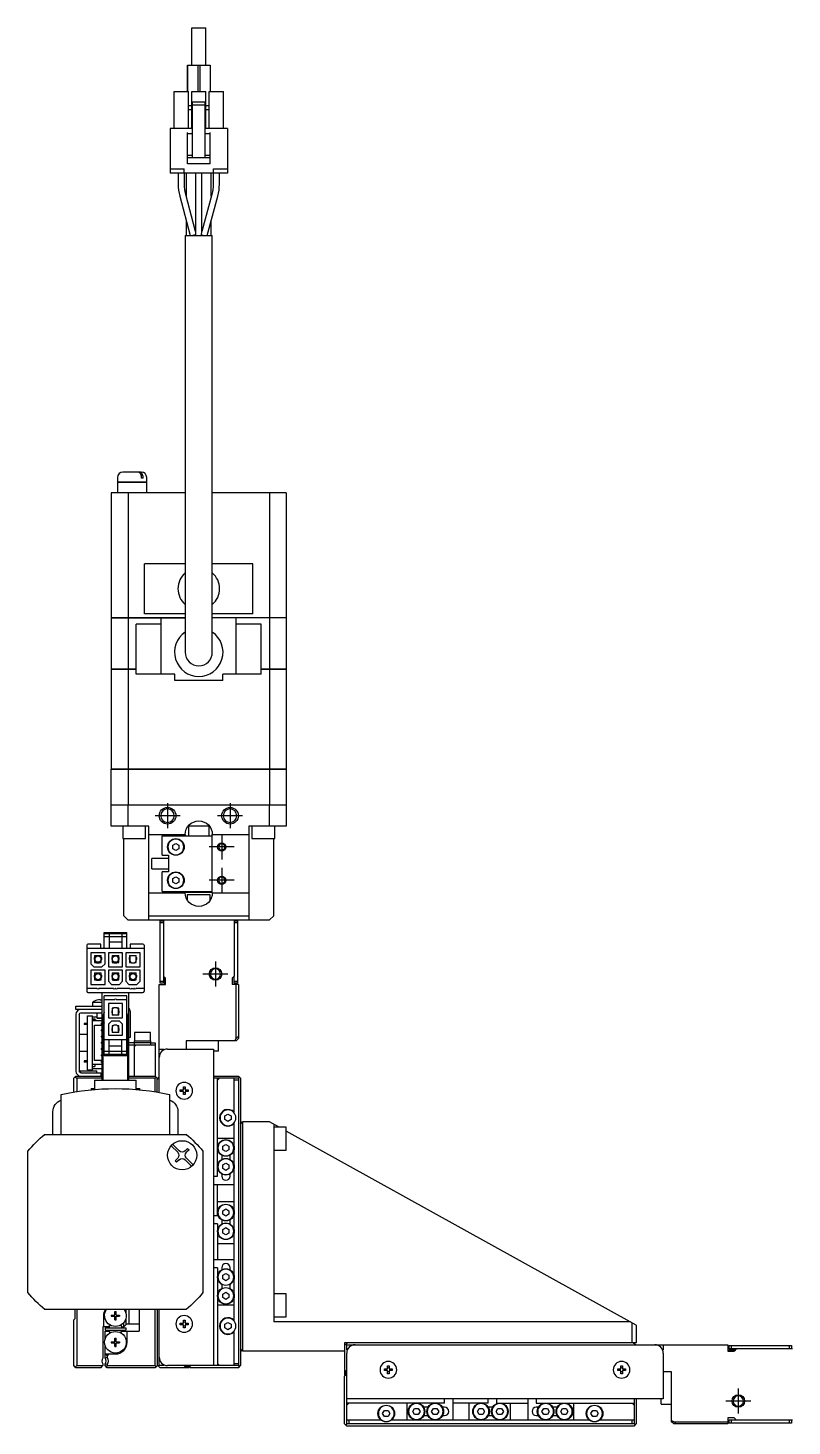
# Model space of a CAD drawing. Extents: x 0 to 1643, y -8 to 1285.
# Drawn here: x 0 to 183.4, y 472.8 to 808.4 of the extents above; entities that cross this region are included whole.
import ezdxf

# ---------------------------------------------------------------- set-up
doc = ezdxf.new("R2010")
doc.units = 0
doc.header["$LTSCALE"] = 0.5
doc.linetypes.add('CENTER', pattern=[50.8, 31.75, -6.35, 6.35, -6.35])
for name, color, linetype in [('MSM_CENTER', 1, 'CENTER'), ('MSM_CONTINUOUS', 7, 'CONTINUOUS'), ('MSM_NARROW', 5, 'CONTINUOUS')]:
    doc.layers.add(name, color=color, linetype=linetype)

msp = doc.modelspace()

# ---------------------------------------------------------------- linework, layer by layer
at = {"layer": 'MSM_CENTER'}
for p, q in [((33.5, 622.27), (33.5, 616.27)), ((48.5, 622.27), (48.5, 616.27)), ((36.5, 619.27), (30.5, 619.27)), ((51.5, 619.27), (45.5, 619.27)), ((46.5, 614.77), (46.5, 608.77)), ((49.5, 611.77), (43.5, 611.77)), ((46.5, 606.77), (46.5, 600.77)), ((49.5, 603.77), (43.5, 603.77)), ((45, 584.27), (45, 578.27)), ((48, 581.27), (42, 581.27)), ((170.5, 481.77), (170.5, 475.77)), ((173.5, 478.77), (167.5, 478.77))]:
    msp.add_line(p, q, dxfattribs=at)
at = {"layer": 'MSM_CONTINUOUS'}
for p, q in [((39.3, 799.47), (39.3, 808.37)), ((39.3, 799.47), (39.3, 808.37)), ((39.3, 808.37), (42.7, 808.37)), ((39.3, 799.47), (39.3, 808.37)), ((42.7, 799.47), (42.7, 808.37)), ((38.3, 798.52), (38.3, 799.47)), ((38.3, 799.47), (43.7, 799.47)), ((38.3, 799.47), (38.3, 793.12)), ((40.75, 799.47), (40.75, 793.12)), ((41.25, 799.47), (41.25, 793.12)), ((43.7, 799.47), (43.7, 793.12)), ((38.3, 798.22), (38.3, 798.52)), ((38.3, 793.12), (38.3, 798.22)), ((38.3, 796.42), (38.3, 796.72)), ((38.3, 796.72), (38.3, 796.54)), ((38.3, 796.54), (38.3, 793.12)), ((38.3, 793.12), (38.3, 796.42)), ((35.1, 784.22), (35.1, 793.12)), ((35.1, 793.12), (38.5, 793.12)), ((38.5, 784.22), (38.5, 793.12)), ((39.3, 784.22), (39.3, 793.12)), ((39.3, 793.12), (42.7, 793.12)), ((42.7, 784.22), (42.7, 793.12)), ((43.5, 784.22), (43.5, 793.12)), ((43.5, 793.12), (46.9, 793.12)), ((46.9, 784.22), (46.9, 793.12)), ((38.5, 789.77), (39.3, 789.77)), ((38.5, 788.77), (39.3, 788.77)), ((42.5, 790.52), (39.5, 790.52)), ((39.5, 777.22), (39.5, 790.52)), ((42.5, 789.82), (39.5, 789.82)), ((42.5, 777.22), (42.5, 790.52)), ((42.7, 789.77), (43.5, 789.77)), ((42.7, 788.77), (43.5, 788.77)), ((34.1, 784.22), (34.1, 773.52)), ((39.5, 784.22), (34.1, 784.22)), ((38.3, 775.72), (38.3, 783.27)), ((39.5, 782.97), (38.3, 782.97)), ((47.9, 784.22), (42.5, 784.22)), ((43.7, 782.97), (42.5, 782.97)), ((43.7, 775.72), (43.7, 783.27)), ((47.9, 784.22), (47.9, 773.52)), ((39.5, 777.72), (38.3, 777.72)), ((43.7, 777.22), (38.3, 777.22)), ((43.7, 775.72), (38.3, 775.72)), ((43.7, 777.72), (42.5, 777.72)), ((34.1, 774.52), (37.5, 774.52)), ((47.9, 773.52), (34.1, 773.52)), ((36.05, 773.52), (36.05, 770.89)), ((37.5, 773.52), (37.5, 774.52)), ((37.55, 770.89), (37.55, 773.52)), ((38, 773.52), (38, 767.94)), ((40.25, 773.52), (40.25, 758.52)), ((41.75, 759.55), (41.75, 773.52)), ((44, 767.94), (44, 773.52)), ((44.45, 773.52), (44.45, 770.89)), ((44.5, 773.52), (44.5, 774.52)), ((44.5, 774.52), (47.9, 774.52)), ((45.95, 770.89), (45.95, 773.52)), ((36.43, 768), (38.97, 758.52)), ((40.25, 759.55), (37.88, 768.39)), ((44.12, 768.4), (41.75, 759.55)), ((43.03, 758.52), (45.57, 768.01)), ((38, 762.15), (38, 758.52)), ((44, 758.52), (44, 762.15)), ((37.75, 758.52), (44.25, 758.52)), ((37.75, 758.52), (37.75, 658.52)), ((41.64, 758.65), (41.75, 759.55)), ((41.75, 758.52), (41.75, 758.61)), ((44.25, 658.52), (44.25, 758.52)), ((27.2, 701.77), (22.8, 701.77)), ((21.5, 700.47), (21.5, 699.32)), ((28.5, 699.32), (21.5, 699.32)), ((28.5, 699.27), (21.5, 699.27)), ((21.5, 699.27), (21.5, 696.77)), ((21.55, 699.32), (21.55, 699.27)), ((27.29, 700.27), (27.29, 700.47)), ((27.65, 700.27), (27.29, 700.27)), ((27.65, 700.27), (27.65, 700.47)), ((28.45, 699.27), (28.45, 699.32)), ((28.5, 699.32), (28.5, 700.47)), ((28.5, 696.77), (28.5, 699.27)), ((20, 696.77), (20, 666.82)), ((37.75, 696.77), (20, 696.77)), ((24.03, 696.77), (24.03, 666.82)), ((62, 696.77), (44.25, 696.77)), ((57.97, 696.77), (57.97, 666.82)), ((62, 696.77), (62, 666.82)), ((28, 667.77), (28, 679.77)), ((37.75, 679.77), (28, 679.77)), ((54, 679.77), (44.25, 679.77)), ((54, 667.77), (54, 679.77)), ((20, 666.82), (37.75, 666.82)), ((20, 666.77), (20, 654.52)), ((20, 666.77), (37.75, 666.77)), ((20.05, 666.82), (20.05, 666.77)), ((24.03, 666.77), (24.03, 654.52)), ((24.29, 666.82), (24.29, 666.77)), ((26, 653.27), (26, 665.27)), ((32, 665.27), (26, 665.27)), ((37.75, 667.77), (28, 667.77)), ((32, 653.27), (32, 666.77)), ((54, 667.77), (44.25, 667.77)), ((44.25, 666.82), (62, 666.82)), ((62, 666.77), (44.25, 666.77)), ((50, 653.27), (50, 666.77)), ((56, 665.27), (50, 665.27)), ((56, 653.27), (56, 665.27)), ((57.71, 666.82), (57.71, 666.77)), ((57.97, 666.77), (57.97, 654.52)), ((61.95, 666.82), (61.95, 666.77)), ((62, 666.77), (62, 654.52)), ((20, 654.52), (26, 654.52)), ((20, 654.47), (20, 630.52)), ((20, 654.47), (26, 654.47)), ((20.05, 654.52), (20.05, 654.47)), ((24.03, 654.47), (24.03, 630.52)), ((24.29, 654.52), (24.29, 654.47)), ((56, 654.52), (62, 654.52)), ((56, 654.47), (62, 654.47)), ((57.71, 654.52), (57.71, 654.47)), ((57.97, 654.47), (57.97, 630.52)), ((61.95, 654.52), (61.95, 654.47)), ((62, 654.47), (62, 630.52)), ((35.22, 653.27), (26, 653.27)), ((35.22, 651.77), (35.22, 653.27)), ((46.78, 651.77), (35.22, 651.77)), ((46.78, 651.77), (46.78, 653.27)), ((56, 653.27), (46.78, 653.27)), ((20, 630.52), (62, 630.52)), ((20, 630.47), (62, 630.47)), ((20, 616.77), (20, 630.47)), ((20.05, 630.52), (20.05, 630.47)), ((24.03, 630.47), (24.03, 621.77)), ((24.29, 630.52), (24.29, 630.47)), ((57.71, 630.52), (57.71, 630.47)), ((57.97, 630.47), (57.97, 621.77)), ((61.95, 630.52), (61.95, 630.47)), ((62, 630.47), (62, 616.77)), ((62, 621.77), (20, 621.77)), ((24, 621.77), (24, 616.77)), ((58, 616.77), (58, 621.77)), ((29, 616.77), (20, 616.77)), ((22.75, 616.77), (22.75, 613.77)), ((28.25, 613.77), (28.25, 616.77)), ((29, 594.27), (29, 616.77)), ((29, 614.77), (37.75, 614.77)), ((32.25, 609.77), (32.25, 614.47)), ((32.25, 614.47), (44.25, 614.47)), ((37.75, 614.77), (37.75, 614.47)), ((43.56, 616.77), (38.44, 616.77)), ((38.5, 616.77), (38.5, 614.47)), ((43.5, 614.47), (43.5, 616.77)), ((44.25, 614.77), (53, 614.77)), ((44.25, 600.77), (44.25, 614.77)), ((62, 616.77), (53, 616.77)), ((53, 616.77), (53, 594.27)), ((53.75, 616.77), (53.75, 613.77)), ((59.25, 613.77), (59.25, 616.77)), ((22.75, 613.77), (28.25, 613.77)), ((23, 595.27), (23, 613.77)), ((34.75, 612.2), (35.5, 612.64)), ((34.75, 611.34), (34.75, 612.2)), ((35.5, 610.9), (34.75, 611.34)), ((35.5, 612.64), (36.25, 612.2)), ((36.25, 611.34), (35.5, 610.9)), ((36.25, 612.2), (36.25, 611.34)), ((46.15, 611.07), (46.8, 611.07)), ((46.82, 611.05), (46.8, 611.07)), ((53.75, 613.77), (59.25, 613.77)), ((59, 595.27), (59, 613.77)), ((29.75, 606.52), (29.75, 609.02)), ((33.75, 609.02), (29.75, 609.02)), ((32.25, 609.77), (33.75, 609.77)), ((33.75, 609.77), (33.75, 605.77)), ((29.75, 606.52), (33.75, 606.52)), ((32.25, 601.07), (32.25, 605.77)), ((33.75, 605.77), (32.25, 605.77)), ((34.75, 604.2), (35.5, 604.64)), ((34.75, 603.34), (34.75, 604.2)), ((35.5, 604.64), (36.25, 604.2)), ((36.25, 604.2), (36.25, 603.34)), ((29, 600.77), (37.75, 600.77)), ((32.25, 601.07), (44.25, 601.07)), ((35.5, 602.9), (34.75, 603.34)), ((36.25, 603.34), (35.5, 602.9)), ((37.75, 601.07), (37.75, 600.77)), ((44.25, 600.87), (37.75, 600.87)), ((44.25, 600.77), (53, 600.77)), ((43.75, 600.27), (38.25, 600.27)), ((38.25, 600.27), (38.25, 599.04)), ((43.75, 599.04), (43.75, 600.27)), ((23, 595.27), (24, 594.27)), ((24, 594.27), (58, 594.27)), ((29, 595.27), (53, 595.27)), ((31.7, 579.07), (31.7, 594.07)), ((31.7, 594.07), (32.5, 594.07)), ((32.5, 594.27), (32.5, 579.07)), ((49.5, 594.27), (49.5, 580.77)), ((49.5, 594.07), (50.3, 594.07)), ((50.3, 594.07), (50.3, 579.07)), ((58, 594.27), (59, 595.27)), ((18.3, 587.47), (18.3, 591.27)), ((18.3, 591.27), (23.7, 591.27)), ((18.3, 590.97), (23.7, 590.97)), ((19.5, 590.97), (19.5, 587.47)), ((22.5, 590.97), (22.5, 587.47)), ((23.7, 587.47), (23.7, 591.27)), ((32.5, 593.57), (31.7, 593.57)), ((50.3, 593.57), (49.5, 593.57)), ((14.1, 588.17), (14.1, 577.17)), ((14.1, 587.47), (27.9, 587.47)), ((17.5, 588.47), (14.4, 588.47)), ((17.5, 587.47), (17.5, 588.47)), ((18.3, 590.27), (23.7, 590.27)), ((19.5, 588.97), (22.5, 588.97)), ((27.6, 588.47), (24.5, 588.47)), ((24.5, 588.47), (24.5, 587.47)), ((27.9, 588.17), (27.9, 577.17)), ((15.1, 586.37), (15.1, 583.72)), ((18.5, 586.37), (15.1, 586.37)), ((15.9, 585.22), (15.9, 584.72)), ((16.05, 585.22), (15.9, 585.22)), ((15.9, 584.72), (16.05, 584.72)), ((16, 585.72), (16, 585.22)), ((16, 585.72), (17.6, 585.72)), ((16, 584.72), (16, 584.07)), ((16, 584.07), (16.32, 584.07)), ((16.05, 585.72), (16.05, 584.35)), ((16.05, 584.35), (16.32, 584.07)), ((16.32, 584.07), (16.42, 583.97)), ((16.42, 583.97), (17.17, 583.97)), ((17.14, 583.97), (16.6, 584.12)), ((17, 585.57), (17.55, 585.41)), ((17.17, 583.97), (17.27, 584.07)), ((17.27, 584.07), (17.55, 584.35)), ((17.27, 584.07), (17.6, 584.07)), ((17.55, 584.35), (17.55, 585.72)), ((17.55, 585.22), (17.7, 585.22)), ((17.55, 584.72), (17.7, 584.72)), ((17.6, 585.22), (17.6, 585.72)), ((17.6, 584.07), (17.6, 584.72)), ((17.7, 584.72), (17.7, 585.22)), ((18.5, 583.72), (18.5, 586.37)), ((19.3, 586.37), (19.3, 582.97)), ((22.7, 586.37), (19.3, 586.37)), ((20.25, 585.22), (20.1, 585.22)), ((20.1, 585.22), (20.1, 584.72)), ((20.1, 584.72), (20.25, 584.72)), ((20.2, 585.72), (20.2, 585.22)), ((20.2, 585.72), (21.8, 585.72)), ((20.2, 584.72), (20.2, 584.07)), ((20.2, 584.07), (20.52, 584.07)), ((20.25, 585.72), (20.25, 584.35)), ((20.25, 584.35), (20.52, 584.07)), ((20.52, 584.07), (20.62, 583.97)), ((20.62, 583.97), (21.37, 583.97)), ((21.37, 583.97), (21.75, 584.35)), ((21.47, 584.07), (21.8, 584.07)), ((21.75, 584.35), (21.75, 585.72)), ((21.75, 585.22), (21.9, 585.22)), ((21.75, 584.72), (21.9, 584.72)), ((21.8, 585.22), (21.8, 585.72)), ((21.8, 584.07), (21.8, 584.72)), ((21.9, 584.72), (21.9, 585.22)), ((22.7, 582.97), (22.7, 586.37)), ((23.5, 586.37), (23.5, 582.97)), ((26.9, 586.37), (23.5, 586.37)), ((24.3, 585.22), (24.3, 584.72)), ((24.45, 585.22), (24.3, 585.22)), ((24.3, 584.72), (24.45, 584.72)), ((24.4, 585.72), (26, 585.72)), ((24.4, 585.72), (24.4, 585.22)), ((24.4, 584.72), (24.4, 584.07)), ((24.4, 584.07), (24.72, 584.07)), ((24.45, 585.72), (24.45, 584.35)), ((24.45, 584.35), (24.72, 584.07)), ((24.72, 584.07), (24.82, 583.97)), ((24.82, 583.97), (25.57, 583.97)), ((25.57, 583.97), (25.67, 584.07)), ((25.67, 584.07), (25.95, 584.35)), ((25.67, 584.07), (26, 584.07)), ((25.95, 584.35), (25.95, 585.72)), ((25.95, 585.22), (26.1, 585.22)), ((25.95, 584.72), (26.1, 584.72)), ((26, 585.22), (26, 585.72)), ((26, 584.07), (26, 584.72)), ((26.1, 584.72), (26.1, 585.22)), ((26.9, 582.97), (26.9, 586.37)), ((15.1, 583.72), (15.85, 582.97)), ((18.5, 582.17), (15.1, 582.17)), ((15.1, 582.17), (15.1, 578.77)), ((15.85, 582.97), (17.75, 582.97)), ((16.05, 581.02), (15.9, 581.02)), ((15.9, 581.02), (15.9, 580.52)), ((16, 581.52), (16, 581.02)), ((16, 581.52), (17.6, 581.52)), ((16.05, 581.52), (16.05, 580.15)), ((16.59, 581.36), (17.11, 581.52)), ((17.55, 580.15), (17.55, 581.52)), ((17.55, 581.02), (17.7, 581.02)), ((17.6, 581.02), (17.6, 581.52)), ((17.7, 580.52), (17.7, 581.02)), ((17.75, 582.97), (18.5, 583.72)), ((18.5, 578.77), (18.5, 582.17)), ((19.3, 582.97), (22.7, 582.97)), ((19.3, 582.17), (19.3, 579.52)), ((22.7, 582.17), (19.3, 582.17)), ((20.1, 581.02), (20.1, 580.52)), ((20.25, 581.02), (20.1, 581.02)), ((20.2, 581.52), (21.8, 581.52)), ((20.2, 581.52), (20.2, 581.02)), ((20.25, 581.52), (20.25, 580.15)), ((20.25, 581.52), (20.25, 581.44)), ((21.75, 580.15), (21.75, 581.52)), ((21.75, 581.52), (21.75, 581.44)), ((21.75, 581.02), (21.9, 581.02)), ((21.8, 581.02), (21.8, 581.52)), ((21.9, 580.52), (21.9, 581.02)), ((22.7, 579.52), (22.7, 582.17)), ((23.5, 582.97), (26.9, 582.97)), ((26.9, 582.17), (23.5, 582.17)), ((23.5, 582.17), (23.5, 579.52)), ((24.45, 581.02), (24.3, 581.02)), ((24.3, 581.02), (24.3, 580.52)), ((24.4, 581.52), (26, 581.52)), ((24.4, 581.52), (24.4, 581.02)), ((24.45, 581.52), (24.45, 580.15)), ((25.41, 581.36), (24.89, 581.52)), ((25.95, 580.15), (25.95, 581.52)), ((25.95, 581.02), (26.1, 581.02)), ((26, 581.02), (26, 581.52)), ((26.1, 580.52), (26.1, 581.02)), ((26.9, 579.52), (26.9, 582.17)), ((32.5, 580.77), (33, 580.27)), ((49, 580.27), (49.5, 580.77)), ((49.5, 579.07), (49.5, 580.77)), ((14.1, 577.87), (16.55, 577.87)), ((15.1, 578.77), (18.5, 578.77)), ((15.9, 580.52), (16.05, 580.52)), ((16, 580.52), (16, 579.87)), ((16, 579.87), (16.32, 579.87)), ((16.05, 580.15), (16.32, 579.87)), ((16.32, 579.87), (16.42, 579.77)), ((16.42, 579.77), (17.17, 579.77)), ((17.46, 580.06), (17.01, 579.93)), ((17.05, 577.87), (20.47, 577.87)), ((17.17, 579.77), (17.27, 579.87)), ((17.27, 579.87), (17.55, 580.15)), ((17.27, 579.87), (17.6, 579.87)), ((17.55, 580.52), (17.7, 580.52)), ((17.6, 579.87), (17.6, 580.52)), ((19.3, 579.52), (20.05, 578.77)), ((20.05, 578.77), (21.95, 578.77)), ((20.1, 580.52), (20.25, 580.52)), ((20.2, 580.52), (20.2, 579.87)), ((20.2, 579.87), (20.52, 579.87)), ((20.25, 580.15), (20.62, 579.77)), ((20.62, 579.77), (21.37, 579.77)), ((20.97, 577.87), (21.02, 577.87)), ((21.37, 579.77), (21.75, 580.15)), ((21.47, 579.87), (21.8, 579.87)), ((21.52, 577.87), (24.4, 577.87)), ((21.75, 580.52), (21.9, 580.52)), ((21.8, 579.87), (21.8, 580.52)), ((21.95, 578.77), (22.7, 579.52)), ((23.5, 579.52), (24.25, 578.77)), ((24.25, 578.77), (26.15, 578.77)), ((24.3, 580.52), (24.45, 580.52)), ((24.4, 580.52), (24.4, 579.87)), ((24.4, 579.87), (24.72, 579.87)), ((24.45, 580.15), (24.82, 579.77)), ((24.54, 580.06), (24.99, 579.93)), ((24.82, 579.77), (25.57, 579.77)), ((24.9, 577.87), (24.95, 577.87)), ((25.45, 577.87), (25.5, 577.87)), ((25.57, 579.77), (25.95, 580.15)), ((25.67, 579.87), (26, 579.87)), ((25.95, 580.52), (26.1, 580.52)), ((26, 579.87), (26, 580.52)), ((26, 577.87), (27.9, 577.87)), ((26.15, 578.77), (26.9, 579.52)), ((31.5, 552.84), (31.5, 578.77)), ((31.5, 578.77), (33, 578.77)), ((31.7, 579.57), (32.5, 579.57)), ((32.5, 579.07), (31.7, 579.07)), ((32.75, 580.52), (32.75, 578.77)), ((33, 578.77), (33, 580.27)), ((49, 580.27), (49, 578.77)), ((50.5, 578.77), (49, 578.77)), ((49.5, 579.57), (50.3, 579.57)), ((50.3, 579.07), (49.5, 579.07)), ((50, 565.88), (50, 578.77)), ((50.5, 578.77), (50.5, 565.77)), ((14.4, 576.87), (27.6, 576.87)), ((17.75, 574.47), (15.5, 574.47)), ((15.5, 574.47), (15.5, 573.57)), ((16.57, 575.03), (16.55, 575.03)), ((17.3, 575.03), (17.3, 575.16)), ((17.7, 575.03), (17.3, 575.03)), ((17.7, 575.16), (17.7, 575.03)), ((17.75, 576.87), (17.75, 555.77)), ((18.3, 561.67), (18.3, 576.07)), ((23.7, 576.07), (18.3, 576.07)), ((20.75, 575.07), (18.3, 575.07)), ((19.3, 574.17), (19.3, 570.77)), ((22.7, 574.17), (19.3, 574.17)), ((23.7, 575.07), (21.25, 575.07)), ((22.7, 570.77), (22.7, 574.17)), ((23.7, 561.67), (23.7, 576.07)), ((24.25, 555.77), (24.25, 576.87)), ((11.5, 572.77), (11.5, 573.57)), ((11.5, 573.57), (17.75, 573.57)), ((17.75, 572.77), (11.5, 572.77)), ((11.5, 571.57), (11.5, 557.97)), ((12.3, 571.57), (12.3, 557.97)), ((12.7, 571.97), (17.75, 571.97)), ((14.3, 558.27), (14.3, 571.27)), ((14.3, 571.27), (15.5, 571.27)), ((15.5, 558.27), (15.5, 571.27)), ((15.5, 571.02), (16.5, 571.02)), ((16.5, 571.97), (16.5, 570.77)), ((16.5, 570.77), (17.75, 570.77)), ((16.5, 570.77), (16.7, 570.57)), ((17.75, 570.57), (16.7, 570.57)), ((18, 570.77), (18, 555.77)), ((19.3, 570.77), (22.7, 570.77)), ((20.25, 572.42), (20.1, 572.42)), ((20.1, 572.42), (20.1, 571.92)), ((20.1, 571.92), (20.25, 571.92)), ((20.52, 573.07), (20.2, 573.07)), ((20.2, 573.07), (20.2, 572.42)), ((20.2, 571.92), (20.2, 571.42)), ((21.8, 571.42), (20.2, 571.42)), ((20.62, 573.17), (20.25, 572.8)), ((20.25, 572.8), (20.25, 571.42)), ((21.37, 573.17), (20.62, 573.17)), ((21.75, 572.8), (21.37, 573.17)), ((21.8, 573.07), (21.47, 573.07)), ((21.75, 571.42), (21.75, 572.8)), ((21.9, 572.42), (21.75, 572.42)), ((21.9, 571.92), (21.75, 571.92)), ((21.8, 572.42), (21.8, 573.07)), ((21.8, 571.42), (21.8, 571.92)), ((21.9, 571.92), (21.9, 572.42)), ((24, 555.77), (24, 570.77)), ((24.5, 572.37), (24.5, 566.07)), ((14.3, 569.4), (13.5, 569.4)), ((13.5, 569.4), (13.5, 569.15)), ((14.3, 569.15), (13.5, 569.15)), ((15.5, 570.48), (16.05, 570.48)), ((15.5, 570.25), (16.3, 570.25)), ((17.75, 570.02), (15.5, 570.02)), ((16, 569.02), (17.65, 569.02)), ((16, 560.52), (16, 569.02)), ((16.05, 570.48), (16.05, 570.25)), ((16.3, 570.25), (16.3, 570.02)), ((17.65, 569.02), (17.65, 569.52)), ((17.65, 569.52), (17.75, 569.52)), ((20.05, 569.97), (19.3, 569.22)), ((19.3, 569.22), (19.3, 566.57)), ((21.95, 569.97), (20.05, 569.97)), ((20.25, 568.22), (20.1, 568.22)), ((20.1, 568.22), (20.1, 567.72)), ((20.1, 567.72), (20.25, 567.72)), ((20.52, 568.87), (20.2, 568.87)), ((20.2, 568.87), (20.2, 568.22)), ((20.2, 567.72), (20.2, 567.22)), ((21.8, 567.22), (20.2, 567.22)), ((20.62, 568.97), (20.25, 568.6)), ((20.25, 568.6), (20.25, 567.22)), ((21.37, 568.97), (20.62, 568.97)), ((21.75, 568.6), (21.37, 568.97)), ((21.8, 568.87), (21.47, 568.87)), ((21.75, 567.22), (21.75, 568.6)), ((21.9, 568.22), (21.75, 568.22)), ((21.9, 567.72), (21.75, 567.72)), ((21.8, 568.22), (21.8, 568.87)), ((21.8, 567.22), (21.8, 567.72)), ((21.9, 567.72), (21.9, 568.22)), ((22.7, 569.22), (21.95, 569.97)), ((22.7, 566.57), (22.7, 569.22)), ((29.4, 567.27), (25.6, 567.27)), ((25.6, 567.27), (25.6, 565.27)), ((29.4, 565.27), (29.4, 567.27)), ((14.3, 566.77), (12.3, 566.77)), ((23.7, 565.47), (18.3, 565.47)), ((19.3, 566.57), (22.7, 566.57)), ((19.5, 561.97), (19.5, 565.47)), ((22.5, 563.97), (19.5, 563.97)), ((22.5, 561.97), (22.5, 565.47)), ((24.5, 566.07), (24.25, 566.07)), ((29.5, 564.77), (24.25, 564.77)), ((24.25, 564.27), (30.5, 564.27)), ((25.5, 565.27), (25.5, 556.77)), ((25.5, 565.27), (29.5, 565.27)), ((25.5, 563.77), (26, 564.27)), ((29.5, 564.27), (29.5, 565.27)), ((29.5, 564.77), (30.5, 564.77)), ((30.5, 564.77), (30.5, 556.77)), ((50, 565.27), (38, 565.27)), ((38, 565.27), (38, 563.27)), ((45.75, 562.77), (45.75, 565.27)), ((49.69, 565.27), (50, 565.88)), ((50, 565.88), (50.5, 566.38)), ((50.5, 565.77), (50, 565.27)), ((12.3, 562.77), (14.3, 562.77)), ((17.65, 560.52), (16, 560.52)), ((17.65, 560.02), (17.65, 560.52)), ((23.7, 562.67), (18.3, 562.67)), ((23.7, 561.97), (18.3, 561.97)), ((23.7, 561.67), (18.3, 561.67)), ((31.5, 563.27), (32.7, 563.27)), ((33.5, 563.27), (44.5, 563.27)), ((44.5, 563.27), (44.5, 487.27)), ((45.75, 562.77), (44.5, 562.77)), ((12.5, 558.07), (16.5, 558.07)), ((12.5, 558.07), (12.5, 557.62)), ((12.7, 557.57), (17.5, 557.57)), ((13.5, 560.4), (13.5, 560.15)), ((14.3, 560.4), (13.5, 560.4)), ((14.3, 560.15), (13.5, 560.15)), ((14.3, 558.27), (15.5, 558.27)), ((17.75, 559.52), (15.5, 559.52)), ((15.5, 559.07), (16.05, 559.07)), ((17.75, 558.52), (15.5, 558.52)), ((16.05, 559.52), (16.05, 559.07)), ((16.5, 557.57), (16.5, 558.07)), ((17.5, 557.57), (17.5, 556.77)), ((17.75, 560.02), (17.65, 560.02)), ((11, 556.27), (11.5, 556.77)), ((11, 552.93), (11, 556.27)), ((11.35, 556.62), (11.7, 556.27)), ((11.5, 556.77), (17.5, 556.77)), ((11.7, 556.27), (11.7, 553.04)), ((17.75, 556.27), (11.7, 556.27)), ((15.18, 553.77), (16, 553.77)), ((15.18, 553.77), (15.18, 553.48)), ((16, 555.77), (26, 555.77)), ((16, 555.77), (16, 553.56)), ((17.75, 556.52), (17.5, 556.77)), ((24.25, 556.77), (30.5, 556.77)), ((30.5, 556.27), (24.25, 556.27)), ((26, 553.56), (26, 555.77)), ((26, 553.77), (26.82, 553.77)), ((26.82, 553.48), (26.82, 553.77)), ((31, 556.27), (30.5, 556.77)), ((30.5, 556.27), (30.75, 556.52)), ((30.5, 553.01), (30.5, 556.27)), ((31.35, 556.42), (31, 556.07)), ((31, 552.93), (31, 556.27)), ((31.5, 556.57), (31.35, 556.42)), ((31.35, 556.42), (31.5, 556.27)), ((37.3, 553.47), (37.3, 554.2)), ((37.7, 554.2), (37.7, 553.47)), ((44.5, 556.77), (50.5, 556.77)), ((50.5, 556.27), (44.5, 556.27)), ((45.5, 555.77), (46, 556.27)), ((45.5, 532.77), (45.5, 556.27)), ((49.5, 548.09), (49.5, 556.27)), ((50.5, 555.77), (49.5, 555.77)), ((51, 556.27), (50.5, 556.77)), ((50.5, 556.27), (50.75, 556.52)), ((50.5, 556.27), (50.5, 487.27)), ((51, 556.27), (51, 487.27)), ((8, 542.77), (8, 552.34)), ((34, 552.34), (34, 542.77)), ((36.57, 553.47), (37.3, 553.47)), ((37.3, 553.07), (36.57, 553.07)), ((37.3, 552.34), (37.3, 553.07)), ((37.7, 553.47), (38.43, 553.47)), ((37.7, 553.07), (37.7, 552.34)), ((38.43, 553.07), (37.7, 553.07)), ((6, 542.77), (6, 548.19)), ((36, 548.19), (36, 542.77)), ((47.25, 547.2), (48, 547.64)), ((47.25, 546.34), (47.25, 547.2)), ((48, 547.64), (48.75, 547.2)), ((48.75, 547.2), (48.75, 546.34)), ((48, 545.9), (47.25, 546.34)), ((48.75, 546.34), (48, 545.9)), ((49.5, 498.09), (49.5, 545.45)), ((51, 545.27), (51.5, 545.77)), ((51.5, 545.77), (51.5, 490.77)), ((58, 545.77), (51.5, 545.77)), ((60.26, 544.52), (58, 545.77)), ((59, 545.22), (59, 497.77)), ((62, 544.52), (59, 544.52)), ((62, 539.02), (62, 544.52)), ((4, 542.77), (3.87, 542.64)), ((4.03, 542.77), (37.97, 542.77)), ((34.71, 540.42), (36.29, 538.83)), ((38.13, 542.64), (38, 542.77)), ((49.5, 541.77), (45.5, 541.77)), ((46.75, 539.95), (47.5, 540.39)), ((47.5, 540.39), (48.25, 539.95)), ((146, 496.99), (62, 543.55)), ((0.13, 538.9), (0, 538.77)), ((0, 504.8), (0, 538.74)), ((35.94, 538.48), (34.35, 540.06)), ((35.34, 536.46), (35.94, 537.06)), ((37.71, 538.83), (38.31, 539.43)), ((38.66, 539.08), (38.06, 538.48)), ((38.06, 537.06), (39.65, 535.48)), ((38.31, 539.43), (38.66, 539.08)), ((42, 538.77), (41.87, 538.9)), ((42, 538.74), (42, 504.8)), ((46.5, 537.79), (46.5, 536.75)), ((46.75, 539.09), (46.75, 539.95)), ((47.5, 538.65), (46.75, 539.09)), ((48.25, 539.09), (47.5, 538.65)), ((48.25, 539.95), (48.25, 539.09)), ((48.5, 536.75), (48.5, 537.79)), ((59, 539.02), (62, 539.02)), ((35.69, 536.11), (35.34, 536.46)), ((36.29, 536.71), (35.69, 536.11)), ((39.29, 535.12), (37.71, 536.71)), ((46.75, 535.45), (47.5, 535.89)), ((46.75, 534.59), (46.75, 535.45)), ((47.5, 534.15), (46.75, 534.59)), ((47.5, 535.89), (48.25, 535.45)), ((48.25, 534.59), (47.5, 534.15)), ((48.25, 535.45), (48.25, 534.59)), ((44.5, 532.77), (45.5, 532.77)), ((44.5, 530.77), (49.5, 530.77)), ((45.5, 523.27), (45.5, 530.77)), ((46.5, 533.29), (46.5, 532.77)), ((48.5, 532.77), (48.5, 533.29)), ((49.5, 526.57), (45.5, 526.57)), ((46.75, 524.45), (47.5, 524.89)), ((46.75, 523.59), (46.75, 524.45)), ((47.5, 523.15), (46.75, 523.59)), ((47.5, 524.89), (48.25, 524.45)), ((48.25, 523.59), (47.5, 523.15)), ((48.25, 524.45), (48.25, 523.59)), ((44.5, 523.27), (45.5, 523.27)), ((45.5, 521.27), (44.5, 521.27)), ((45.5, 521.27), (45.5, 512.77)), ((46.5, 522.29), (46.5, 521.25)), ((46.75, 519.95), (47.5, 520.39)), ((47.5, 520.39), (48.25, 519.95)), ((48.5, 521.25), (48.5, 522.29)), ((46.75, 519.09), (46.75, 519.95)), ((47.5, 518.65), (46.75, 519.09)), ((48.25, 519.09), (47.5, 518.65)), ((48.25, 519.95), (48.25, 519.09)), ((45.5, 516.57), (49.5, 516.57)), ((44.5, 512.77), (49.5, 512.77)), ((45.5, 510.77), (44.5, 510.77)), ((45.5, 510.77), (45.5, 487.27)), ((46.5, 510.77), (46.5, 510.25)), ((48.5, 510.25), (48.5, 510.77)), ((46.5, 506.79), (46.5, 505.75)), ((46.75, 508.95), (47.5, 509.39)), ((46.75, 508.09), (46.75, 508.95)), ((47.5, 507.65), (46.75, 508.09)), ((47.5, 509.39), (48.25, 508.95)), ((48.25, 508.09), (47.5, 507.65)), ((48.25, 508.95), (48.25, 508.09)), ((48.5, 505.75), (48.5, 506.79)), ((0, 504.77), (0.13, 504.64)), ((41.87, 504.64), (42, 504.77)), ((46.75, 504.45), (47.5, 504.89)), ((46.75, 503.59), (46.75, 504.45)), ((47.5, 503.15), (46.75, 503.59)), ((47.5, 504.89), (48.25, 504.45)), ((48.25, 503.59), (47.5, 503.15)), ((48.25, 504.45), (48.25, 503.59)), ((62, 504.52), (59, 504.52)), ((62, 499.02), (62, 504.52)), ((3.87, 500.9), (4, 500.77)), ((37.97, 500.77), (4.03, 500.77)), ((11.35, 498.62), (11.35, 500.77)), ((11.7, 500.77), (11.7, 487.27)), ((20.85, 500.27), (21.14, 500.27)), ((20.85, 499.48), (20.85, 500.27)), ((21.14, 499.48), (21.14, 500.27)), ((23.5, 500.77), (23.5, 499.98)), ((24.2, 500.77), (24.2, 497.32)), ((26.7, 500.77), (26.7, 495.57)), ((30.5, 487.27), (30.5, 500.77)), ((31, 500.77), (31, 487.27)), ((31.5, 487.27), (31.5, 500.77)), ((38, 500.77), (38.13, 500.9)), ((49.5, 501.77), (45.5, 501.77)), ((11, 498.27), (11.35, 498.62)), ((11, 487.27), (11, 498.27)), ((18.2, 496.57), (18.2, 499.27)), ((19.45, 496.57), (19.58, 496.79)), ((20, 499.42), (20.79, 499.42)), ((20, 499.42), (20, 499.13)), ((20, 499.13), (20.79, 499.13)), ((20.53, 499.13), (20.53, 499.42)), ((21.14, 499.74), (20.85, 499.74)), ((20.85, 498.27), (20.85, 499.07)), ((20.85, 498.8), (21.14, 498.8)), ((20.85, 498.27), (21.14, 498.27)), ((21.14, 498.27), (21.14, 499.07)), ((21.2, 499.42), (22, 499.42)), ((21.2, 499.13), (22, 499.13)), ((21.47, 499.13), (21.47, 499.42)), ((22, 499.42), (22, 499.13)), ((22.55, 496.57), (22.42, 496.79)), ((23, 496.57), (23, 497.61)), ((23, 496.57), (23.5, 497.07)), ((23.5, 498.56), (23.5, 497.07)), ((23.5, 497.32), (26.7, 497.32)), ((36.57, 497.47), (37.3, 497.47)), ((37.3, 497.07), (36.57, 497.07)), ((37.3, 497.47), (37.3, 498.2)), ((37.3, 496.34), (37.3, 497.07)), ((37.7, 498.2), (37.7, 497.47)), ((37.7, 497.47), (38.43, 497.47)), ((37.7, 497.07), (37.7, 496.34)), ((38.43, 497.07), (37.7, 497.07)), ((47.25, 497.2), (48, 497.64)), ((47.25, 496.34), (47.25, 497.2)), ((48, 497.64), (48.75, 497.2)), ((48.75, 497.2), (48.75, 496.34)), ((59, 499.02), (62, 499.02)), ((144.59, 497.77), (59, 497.77)), ((145, 492.77), (145, 497.55)), ((146, 496.99), (146, 492.77)), ((19.45, 496.57), (18, 496.57)), ((18, 496.57), (18, 489.03)), ((18.5, 496.37), (18.5, 495.77)), ((18.5, 496.37), (23.5, 496.37)), ((18.5, 495.77), (23.5, 495.77)), ((18.5, 495.57), (19.45, 495.57)), ((18.5, 493.58), (18.5, 495.57)), ((19.45, 495.57), (19.6, 495.31)), ((20.85, 493.87), (21.14, 493.87)), ((20.85, 493.08), (20.85, 493.87)), ((21.14, 493.34), (20.85, 493.34)), ((21.14, 493.08), (21.14, 493.87)), ((22.4, 495.31), (22.55, 495.57)), ((22.55, 496.57), (23, 496.57)), ((22.55, 495.57), (26.7, 495.57)), ((23.5, 496.37), (23.5, 495.77)), ((23.8, 492.87), (23.8, 495.57)), ((48, 495.9), (47.25, 496.34)), ((48.75, 496.34), (48, 495.9)), ((49.5, 487.27), (49.5, 495.45)), ((18.5, 489.03), (18.5, 492.16)), ((18.5, 490.07), (21, 490.07)), ((18.65, 490.07), (19, 489.57)), ((19, 489.57), (19.5, 490.07)), ((20, 493.02), (20.79, 493.02)), ((20, 493.02), (20, 492.73)), ((20, 492.73), (20.79, 492.73)), ((20.53, 492.73), (20.53, 493.02)), ((20.85, 491.87), (20.85, 492.67)), ((20.85, 492.4), (21.14, 492.4)), ((20.85, 491.87), (21.14, 491.87)), ((21.14, 491.87), (21.14, 492.67)), ((21.2, 493.02), (22, 493.02)), ((21.2, 492.73), (22, 492.73)), ((21.47, 492.73), (21.47, 493.02)), ((22, 493.02), (22, 492.73)), ((51.5, 490.77), (51, 491.27)), ((76, 490.77), (51.5, 490.77)), ((76.7, 492.77), (76, 492.07)), ((76, 492.77), (76, 485.07)), ((146, 492.77), (76, 492.77)), ((76.5, 492.27), (76.35, 492.42)), ((76.5, 491.07), (76.5, 492.27)), ((76.5, 492.27), (168, 492.27)), ((76.5, 473.27), (76.5, 490.27)), ((145.8, 492.27), (145.3, 492.77)), ((145.65, 492.42), (145.5, 492.27)), ((152.5, 492.27), (152.5, 491.07)), ((152.5, 490.27), (152.5, 479.27)), ((168, 492.27), (168, 490.77)), ((169.75, 491.02), (168, 491.02)), ((168, 490.77), (169.5, 490.77)), ((168.3, 491.27), (168.3, 492.07)), ((168.3, 492.07), (183.3, 492.07)), ((183.5, 491.27), (168.3, 491.27)), ((168.8, 492.07), (168.8, 491.27)), ((170, 491.27), (169.5, 490.77)), ((182.8, 491.27), (182.8, 492.07)), ((183.3, 492.07), (183.3, 491.27)), ((11.35, 486.92), (11, 487.27)), ((11.7, 487.27), (11.35, 486.92)), ((11.35, 486.92), (11.5, 486.77)), ((17.5, 486.77), (11.5, 486.77)), ((11.7, 487.27), (18, 487.27)), ((17.5, 486.77), (18, 487.27)), ((18, 487.71), (18, 487.27)), ((19, 489.2), (18.5, 489.03)), ((18.5, 487.27), (18.5, 487.71)), ((19, 487.54), (18.5, 487.71)), ((19, 486.77), (18.5, 487.27)), ((19, 487.27), (18.75, 487.02)), ((19, 489.57), (19, 489.2)), ((19, 487.54), (19, 487.27)), ((19, 487.27), (30.5, 487.27)), ((30.5, 486.77), (19, 486.77)), ((30.75, 487.02), (30.5, 487.27)), ((30.5, 486.77), (30.75, 487.02)), ((31, 487.27), (30.75, 487.02)), ((31, 487.47), (31.35, 487.12)), ((31.5, 487.27), (31.35, 487.12)), ((31.35, 487.12), (31.7, 486.77)), ((32.7, 487.27), (31.5, 487.27)), ((38.7, 486.77), (31.7, 486.77)), ((50.5, 487.27), (33.5, 487.27)), ((38, 486.77), (37.5, 487.27)), ((38, 487.27), (38, 486.77)), ((38.2, 486.77), (38.2, 487.27)), ((38.4, 487.27), (38.4, 487.17)), ((38.5, 487.27), (39, 486.77)), ((38.8, 486.87), (38.7, 486.77)), ((38.9, 486.87), (38.7, 486.87)), ((39, 487.27), (38.75, 487.02)), ((50.5, 486.77), (39, 486.77)), ((46, 487.27), (45.5, 487.77)), ((49.5, 487.77), (50.5, 487.77)), ((50.75, 487.02), (50.5, 487.27)), ((50.5, 486.77), (51, 487.27)), ((86.3, 486.47), (86.3, 487.2)), ((86.7, 487.2), (86.7, 486.47)), ((142.3, 486.47), (142.3, 487.2)), ((142.7, 487.2), (142.7, 486.47)), ((76, 485.77), (76.5, 486.27)), ((76.5, 485.77), (76, 485.77)), ((76, 485.57), (76.5, 485.57)), ((76.5, 485.27), (76, 484.77)), ((76.1, 484.97), (76, 485.07)), ((76, 473.27), (76, 484.77)), ((76.1, 484.87), (76.1, 485.07)), ((76.5, 484.77), (76.25, 485.02)), ((76.5, 485.37), (76.4, 485.37)), ((85.57, 486.47), (86.3, 486.47)), ((86.3, 486.07), (85.57, 486.07)), ((86.3, 485.34), (86.3, 486.07)), ((86.7, 486.47), (87.43, 486.47)), ((86.7, 486.07), (86.7, 485.34)), ((87.43, 486.07), (86.7, 486.07)), ((141.57, 486.47), (142.3, 486.47)), ((142.3, 486.07), (141.57, 486.07)), ((142.3, 485.34), (142.3, 486.07)), ((142.7, 486.47), (143.43, 486.47)), ((142.7, 486.07), (142.7, 485.34)), ((143.43, 486.07), (142.7, 486.07)), ((154.5, 485.77), (152.5, 485.77)), ((154.5, 473.77), (154.5, 485.77)), ((152.5, 479.27), (76.5, 479.27)), ((76.5, 477.77), (77, 478.27)), ((100, 478.27), (76.5, 478.27)), ((91, 474.27), (91, 478.27)), ((92.38, 476.27), (92.82, 477.02)), ((92.82, 477.02), (93.68, 477.02)), ((93.68, 477.02), (94.12, 476.27)), ((96.02, 477.27), (94.98, 477.27)), ((96.88, 476.27), (97.32, 477.02)), ((97.32, 477.02), (98.18, 477.02)), ((98.18, 477.02), (98.62, 476.27)), ((100, 477.27), (99.48, 477.27)), ((100, 478.27), (100, 479.27)), ((102, 479.27), (102, 474.27)), ((110.5, 478.27), (102, 478.27)), ((105.8, 478.27), (105.8, 474.27)), ((107.88, 476.27), (108.32, 477.02)), ((108.32, 477.02), (109.18, 477.02)), ((109.18, 477.02), (109.62, 476.27)), ((111.52, 477.27), (110.48, 477.27)), ((110.5, 478.27), (110.5, 479.27)), ((112.38, 476.27), (112.82, 477.02)), ((112.5, 479.27), (112.5, 478.27)), ((112.5, 478.27), (120, 478.27)), ((112.82, 477.02), (113.68, 477.02)), ((113.68, 477.02), (114.12, 476.27)), ((115.8, 474.27), (115.8, 478.27)), ((120, 479.27), (120, 474.27)), ((122, 479.27), (122, 478.27)), ((122, 478.27), (145.5, 478.27)), ((122.52, 477.27), (122, 477.27)), ((123.38, 476.27), (123.82, 477.02)), ((123.82, 477.02), (124.68, 477.02)), ((124.68, 477.02), (125.12, 476.27)), ((127.02, 477.27), (125.98, 477.27)), ((127.88, 476.27), (128.32, 477.02)), ((128.32, 477.02), (129.18, 477.02)), ((129.18, 477.02), (129.62, 476.27)), ((131, 474.27), (131, 478.27)), ((145, 478.27), (145.5, 477.77)), ((145.5, 479.27), (145.5, 473.27)), ((146, 479.27), (146, 473.27)), ((152, 478.02), (152, 479.27)), ((152, 478.02), (154.5, 478.02)), ((76, 473.27), (76.5, 472.77)), ((76.25, 473.02), (76.5, 473.27)), ((76.5, 474.27), (84.68, 474.27)), ((145.5, 473.27), (76.5, 473.27)), ((77, 474.27), (77, 473.27)), ((85.13, 475.77), (85.57, 476.52)), ((85.57, 475.02), (85.13, 475.77)), ((85.57, 476.52), (86.43, 476.52)), ((86.43, 475.02), (85.57, 475.02)), ((86.43, 476.52), (86.87, 475.77)), ((86.87, 475.77), (86.43, 475.02)), ((87.32, 474.27), (134.68, 474.27)), ((92.82, 475.52), (92.38, 476.27)), ((93.68, 475.52), (92.82, 475.52)), ((94.12, 476.27), (93.68, 475.52)), ((94.98, 475.27), (96.02, 475.27)), ((97.32, 475.52), (96.88, 476.27)), ((98.18, 475.52), (97.32, 475.52)), ((98.62, 476.27), (98.18, 475.52)), ((99.48, 475.27), (100, 475.27)), ((108.32, 475.52), (107.88, 476.27)), ((109.18, 475.52), (108.32, 475.52)), ((109.62, 476.27), (109.18, 475.52)), ((110.48, 475.27), (111.52, 475.27)), ((112.82, 475.52), (112.38, 476.27)), ((113.68, 475.52), (112.82, 475.52)), ((114.12, 476.27), (113.68, 475.52)), ((122, 475.27), (122.52, 475.27)), ((123.82, 475.52), (123.38, 476.27)), ((124.68, 475.52), (123.82, 475.52)), ((125.12, 476.27), (124.68, 475.52)), ((125.98, 475.27), (127.02, 475.27)), ((128.32, 475.52), (127.88, 476.27)), ((129.18, 475.52), (128.32, 475.52)), ((129.62, 476.27), (129.18, 475.52)), ((135.13, 475.77), (135.57, 476.52)), ((135.57, 475.02), (135.13, 475.77)), ((135.57, 476.52), (136.43, 476.52)), ((136.43, 475.02), (135.57, 475.02)), ((136.43, 476.52), (136.87, 475.77)), ((136.87, 475.77), (136.43, 475.02)), ((137.32, 474.27), (145.5, 474.27)), ((145, 473.27), (145, 474.27)), ((145.5, 473.27), (145.75, 473.02)), ((145.5, 472.77), (146, 473.27)), ((154.5, 474.08), (155.11, 473.77)), ((155, 473.27), (154.5, 473.77)), ((168, 473.27), (155, 473.27)), ((155.11, 473.77), (168, 473.77)), ((155.11, 473.77), (155.61, 473.27)), ((169.5, 474.77), (168, 474.77)), ((168, 474.77), (168, 473.27)), ((168.3, 473.47), (168.3, 474.27)), ((168.3, 474.27), (183.5, 474.27)), ((183.3, 473.47), (168.3, 473.47)), ((168.8, 474.27), (168.8, 473.47)), ((169.5, 474.77), (170, 474.27)), ((182.8, 473.47), (182.8, 474.27)), ((183.3, 474.27), (183.3, 473.47)), ((145.5, 472.77), (76.5, 472.77))]:
    msp.add_line(p, q, dxfattribs=at)
for points in [[(40.25, 758.7, 0), (40.25, 758.7, 0), (40.24, 758.7, 0), (40.24, 758.69, 0), (40.23, 758.69, 0), (40.23, 758.69, 0), (40.22, 758.69, 0), (40.22, 758.69, 0), (40.21, 758.69, 0), (40.21, 758.69, 0), (40.2, 758.69, 0), (40.2, 758.69, 0), (40.2, 758.69, 0), (40.19, 758.68, 0), (40.19, 758.68, 0), (40.18, 758.68, 0), (40.18, 758.68, 0), (40.17, 758.68, 0), (40.17, 758.68, 0), (40.16, 758.68, 0), (40.16, 758.68, 0), (40.15, 758.68, 0), (40.15, 758.68, 0), (40.14, 758.67, 0), (40.14, 758.67, 0), (40.13, 758.67, 0), (40.13, 758.67, 0), (40.12, 758.67, 0), (40.12, 758.67, 0), (40.11, 758.67, 0), (40.11, 758.67, 0), (40.1, 758.66, 0), (40.1, 758.66, 0), (40.09, 758.66, 0), (40.08, 758.66, 0), (40.08, 758.66, 0), (40.07, 758.66, 0), (40.07, 758.66, 0), (40.06, 758.66, 0), (40.06, 758.66, 0), (40.05, 758.65, 0), (40.05, 758.65, 0), (40.04, 758.65, 0), (40.04, 758.65, 0), (40.03, 758.65, 0), (40.02, 758.65, 0), (40.02, 758.65, 0), (40.01, 758.65, 0), (40.01, 758.64, 0), (40, 758.64, 0), (40, 758.64, 0), (39.99, 758.64, 0), (39.99, 758.64, 0), (39.98, 758.64, 0), (39.97, 758.64, 0), (39.97, 758.63, 0), (39.96, 758.63, 0), (39.96, 758.63, 0), (39.95, 758.63, 0), (39.95, 758.63, 0), (39.94, 758.63, 0), (39.93, 758.63, 0), (39.93, 758.62, 0), (39.92, 758.62, 0), (39.92, 758.62, 0), (39.91, 758.62, 0), (39.9, 758.62, 0), (39.9, 758.62, 0), (39.89, 758.62, 0), (39.89, 758.62, 0), (39.88, 758.61, 0), (39.88, 758.61, 0), (39.87, 758.61, 0), (39.86, 758.61, 0), (39.86, 758.61, 0), (39.85, 758.61, 0), (39.85, 758.6, 0), (39.84, 758.6, 0), (39.83, 758.6, 0), (39.83, 758.6, 0), (39.82, 758.6, 0), (39.82, 758.6, 0), (39.81, 758.6, 0), (39.8, 758.59, 0), (39.8, 758.59, 0), (39.79, 758.59, 0), (39.79, 758.59, 0), (39.78, 758.59, 0), (39.77, 758.59, 0), (39.77, 758.58, 0), (39.76, 758.58, 0), (39.76, 758.58, 0), (39.75, 758.58, 0), (39.74, 758.58, 0), (39.74, 758.58, 0), (39.73, 758.58, 0), (39.73, 758.57, 0), (39.72, 758.57, 0), (39.71, 758.57, 0), (39.71, 758.57, 0), (39.7, 758.57, 0), (39.7, 758.57, 0), (39.69, 758.56, 0), (39.68, 758.56, 0), (39.68, 758.56, 0), (39.67, 758.56, 0), (39.67, 758.56, 0), (39.66, 758.55, 0), (39.65, 758.55, 0), (39.65, 758.55, 0), (39.64, 758.55, 0), (39.64, 758.55, 0), (39.63, 758.55, 0), (39.62, 758.54, 0), (39.62, 758.54, 0), (39.61, 758.54, 0), (39.61, 758.54, 0), (39.6, 758.54, 0), (39.59, 758.54, 0), (39.59, 758.53, 0), (39.58, 758.53, 0), (39.58, 758.53, 0), (39.57, 758.53, 0), (39.57, 758.53, 0), (39.56, 758.53, 0), (39.55, 758.52, 0), (39.55, 758.52, 0), (39.54, 758.52, 0), (39.54, 758.52, 0)], [(39.96, 758.52, 0), (39.97, 758.52, 0), (39.97, 758.52, 0), (39.97, 758.52, 0), (39.97, 758.52, 0), (39.98, 758.52, 0), (39.98, 758.52, 0), (39.98, 758.52, 0), (39.98, 758.53, 0), (39.99, 758.53, 0), (39.99, 758.53, 0), (39.99, 758.53, 0), (39.99, 758.53, 0), (40, 758.53, 0), (40, 758.53, 0), (40, 758.53, 0), (40, 758.53, 0), (40.01, 758.53, 0), (40.01, 758.53, 0), (40.01, 758.53, 0), (40.01, 758.53, 0), (40.02, 758.53, 0), (40.02, 758.54, 0), (40.02, 758.54, 0), (40.02, 758.54, 0), (40.02, 758.54, 0), (40.03, 758.54, 0), (40.03, 758.54, 0), (40.03, 758.54, 0), (40.03, 758.54, 0), (40.04, 758.54, 0), (40.04, 758.54, 0), (40.04, 758.54, 0), (40.04, 758.54, 0), (40.05, 758.54, 0), (40.05, 758.55, 0), (40.05, 758.55, 0), (40.05, 758.55, 0), (40.06, 758.55, 0), (40.06, 758.55, 0), (40.06, 758.55, 0), (40.06, 758.55, 0), (40.07, 758.55, 0), (40.07, 758.55, 0), (40.07, 758.55, 0), (40.07, 758.55, 0), (40.08, 758.55, 0), (40.08, 758.55, 0), (40.08, 758.55, 0), (40.08, 758.56, 0), (40.08, 758.56, 0), (40.09, 758.56, 0), (40.09, 758.56, 0), (40.09, 758.56, 0), (40.09, 758.56, 0), (40.1, 758.56, 0), (40.1, 758.56, 0), (40.1, 758.56, 0), (40.1, 758.56, 0), (40.1, 758.56, 0), (40.11, 758.56, 0), (40.11, 758.56, 0), (40.11, 758.57, 0), (40.11, 758.57, 0), (40.12, 758.57, 0), (40.12, 758.57, 0), (40.12, 758.57, 0), (40.12, 758.57, 0), (40.13, 758.57, 0), (40.13, 758.57, 0), (40.13, 758.57, 0), (40.13, 758.57, 0), (40.13, 758.57, 0), (40.14, 758.57, 0), (40.14, 758.57, 0), (40.14, 758.57, 0), (40.14, 758.58, 0), (40.15, 758.58, 0), (40.15, 758.58, 0), (40.15, 758.58, 0), (40.15, 758.58, 0), (40.15, 758.58, 0), (40.16, 758.58, 0), (40.16, 758.58, 0), (40.16, 758.58, 0), (40.16, 758.58, 0), (40.16, 758.58, 0), (40.17, 758.58, 0), (40.17, 758.58, 0), (40.17, 758.58, 0), (40.17, 758.59, 0), (40.18, 758.59, 0), (40.18, 758.59, 0), (40.18, 758.59, 0), (40.18, 758.59, 0), (40.18, 758.59, 0), (40.19, 758.59, 0), (40.19, 758.59, 0), (40.19, 758.59, 0), (40.19, 758.59, 0), (40.19, 758.59, 0), (40.2, 758.59, 0), (40.2, 758.59, 0), (40.2, 758.59, 0), (40.2, 758.59, 0), (40.2, 758.6, 0), (40.21, 758.6, 0), (40.21, 758.6, 0), (40.21, 758.6, 0), (40.21, 758.6, 0), (40.21, 758.6, 0), (40.22, 758.6, 0), (40.22, 758.6, 0), (40.22, 758.6, 0), (40.22, 758.6, 0), (40.22, 758.6, 0), (40.23, 758.6, 0), (40.23, 758.6, 0), (40.23, 758.6, 0), (40.23, 758.6, 0), (40.23, 758.61, 0), (40.24, 758.61, 0), (40.24, 758.61, 0), (40.24, 758.61, 0), (40.24, 758.61, 0), (40.24, 758.61, 0), (40.25, 758.61, 0), (40.25, 758.61, 0), (40.25, 758.61, 0)], [(42.05, 758.52, 0), (42.04, 758.52, 0), (42.04, 758.52, 0), (42.04, 758.52, 0), (42.03, 758.52, 0), (42.03, 758.53, 0), (42.02, 758.53, 0), (42.02, 758.53, 0), (42.02, 758.53, 0), (42.01, 758.53, 0), (42.01, 758.53, 0), (42, 758.53, 0), (42, 758.53, 0), (42, 758.53, 0), (41.99, 758.54, 0), (41.99, 758.54, 0), (41.99, 758.54, 0), (41.98, 758.54, 0), (41.98, 758.54, 0), (41.97, 758.54, 0), (41.97, 758.54, 0), (41.97, 758.54, 0), (41.96, 758.54, 0), (41.96, 758.55, 0), (41.96, 758.55, 0), (41.95, 758.55, 0), (41.95, 758.55, 0), (41.94, 758.55, 0), (41.94, 758.55, 0), (41.94, 758.55, 0), (41.93, 758.55, 0), (41.93, 758.55, 0), (41.93, 758.56, 0), (41.92, 758.56, 0), (41.92, 758.56, 0), (41.91, 758.56, 0), (41.91, 758.56, 0), (41.91, 758.56, 0), (41.9, 758.56, 0), (41.9, 758.56, 0), (41.9, 758.57, 0), (41.89, 758.57, 0), (41.89, 758.57, 0), (41.89, 758.57, 0), (41.88, 758.57, 0), (41.88, 758.57, 0), (41.87, 758.57, 0), (41.87, 758.57, 0), (41.87, 758.57, 0), (41.86, 758.58, 0), (41.86, 758.58, 0), (41.86, 758.58, 0), (41.85, 758.58, 0), (41.85, 758.58, 0), (41.85, 758.58, 0), (41.84, 758.58, 0), (41.84, 758.58, 0), (41.84, 758.58, 0), (41.83, 758.59, 0), (41.83, 758.59, 0), (41.83, 758.59, 0), (41.82, 758.59, 0), (41.82, 758.59, 0), (41.82, 758.59, 0), (41.81, 758.59, 0), (41.81, 758.59, 0), (41.81, 758.59, 0), (41.8, 758.6, 0), (41.8, 758.6, 0), (41.8, 758.6, 0), (41.79, 758.6, 0), (41.79, 758.6, 0), (41.79, 758.6, 0), (41.78, 758.6, 0), (41.78, 758.6, 0), (41.78, 758.6, 0), (41.77, 758.6, 0), (41.77, 758.61, 0), (41.77, 758.61, 0), (41.77, 758.61, 0), (41.76, 758.61, 0), (41.76, 758.61, 0), (41.76, 758.61, 0), (41.75, 758.61, 0), (41.75, 758.61, 0), (41.75, 758.61, 0), (41.74, 758.62, 0), (41.74, 758.62, 0), (41.74, 758.62, 0), (41.74, 758.62, 0), (41.73, 758.62, 0), (41.73, 758.62, 0), (41.73, 758.62, 0), (41.72, 758.62, 0), (41.72, 758.62, 0), (41.72, 758.62, 0), (41.72, 758.62, 0), (41.71, 758.63, 0), (41.71, 758.63, 0), (41.71, 758.63, 0), (41.7, 758.63, 0), (41.7, 758.63, 0), (41.7, 758.63, 0), (41.7, 758.63, 0), (41.69, 758.63, 0), (41.69, 758.63, 0), (41.69, 758.63, 0), (41.69, 758.63, 0), (41.68, 758.64, 0), (41.68, 758.64, 0), (41.68, 758.64, 0), (41.68, 758.64, 0), (41.67, 758.64, 0), (41.67, 758.64, 0), (41.67, 758.64, 0), (41.67, 758.64, 0), (41.66, 758.64, 0), (41.66, 758.64, 0), (41.66, 758.64, 0), (41.66, 758.65, 0), (41.65, 758.65, 0), (41.65, 758.65, 0), (41.65, 758.65, 0), (41.65, 758.65, 0), (41.64, 758.65, 0), (41.64, 758.65, 0), (41.64, 758.65, 0), (41.64, 758.65, 0), (41.64, 758.65, 0)]]:
    msp.add_polyline3d(points, dxfattribs=at)
at = {"layer": 'MSM_CONTINUOUS', "extrusion": (0, 0, -1)}
for centre, radius in [((-33.5, 619.27), 1.62), ((-48.5, 619.27), 1.62), ((-35.5, 611.77), 1.9), ((-46.5, 611.77), 0.783), ((-35.5, 603.77), 1.9), ((-46.5, 603.77), 0.783), ((-45, 581.27), 1.23), ((-37.5, 553.27), 2), ((-48, 546.77), 1.9), ((-47.5, 539.52), 1.9), ((-47.5, 535.02), 1.9), ((-47.5, 524.02), 1.9), ((-47.5, 519.52), 1.9), ((-47.5, 508.52), 1.9), ((-47.5, 504.02), 1.9), ((-37.5, 497.27), 2), ((-48, 496.77), 1.9), ((-86.5, 486.27), 2), ((-142.5, 486.27), 2), ((-170.5, 478.77), 1.23), ((-86, 475.77), 1.9), ((-93.25, 476.27), 1.9), ((-97.75, 476.27), 1.9), ((-108.75, 476.27), 1.9), ((-113.25, 476.27), 1.9), ((-124.25, 476.27), 1.9), ((-128.75, 476.27), 1.9), ((-136, 475.77), 1.9)]:
    msp.add_circle(centre, radius, dxfattribs=at)
at = {"layer": 'MSM_CONTINUOUS'}
for centre, radius in [((35.5, 611.77), 2), ((35.5, 603.77), 2), ((16.8, 584.85), 0.75), ((21, 584.85), 0.75), ((16.8, 580.65), 0.75), ((21, 580.65), 0.75), ((25.2, 580.65), 0.75), ((37, 537.77), 3.5), ((47.5, 539.52), 2), ((47.5, 535.02), 2), ((47.5, 524.02), 2), ((47.5, 519.52), 2), ((47.5, 508.52), 2), ((47.5, 504.02), 2), ((21, 492.87), 2.6), ((86, 475.77), 2), ((93.25, 476.27), 2), ((97.75, 476.27), 2), ((108.75, 476.27), 2), ((113.25, 476.27), 2), ((124.25, 476.27), 2), ((128.75, 476.27), 2), ((136, 475.77), 2)]:
    msp.add_circle(centre, radius, dxfattribs=at)
for centre, radius, start, end in [((47.2, 770.89), 11.15, 179.9911, 195.0006), ((34.84, 770.89), 11.11, 345, 0.006), ((22.8, 700.47), 1.3, 90, 180), ((26.33, 700.96), 0.809, 33.6126, 87.2927), ((26.65, 700.88), 0.891, 28.7486, 85.0367), ((25.68, 700.49), 1.61, 359.2584, 34.7863), ((27.2, 700.47), 1.3, 0, 90), ((25.98, 700.49), 1.66, 359.4455, 29.7231), ((41, 673.77), 5, 130.5416, 229.4584), ((41, 673.77), 5, 310.5416, 49.4584), ((41, 658.52), 5.82, 123.9465, 56.0535), ((41, 658.52), 3.25, 180, 360), ((14.4, 588.17), 0.3, 90, 180), ((27.6, 588.17), 0.3, 0, 90), ((14.4, 577.17), 0.3, 180, 270), ((17.5, 571.97), 3.2, 107.27, 128.6822), ((17.5, 571.97), 3.19, 93.5904, 106.9053), ((17.5, 571.97), 3.19, 85.5104, 86.4096), ((27.6, 577.17), 0.3, 270, 0), ((12.7, 571.57), 1.2, 90, 180), ((21, 570.77), 3, 154.1588, 205.8426), ((21, 570.77), 3, 334.1581, 25.8419), ((23.3, 572.37), 1.2, 0, 37.6585), ((33.5, 561.27), 2, 90, 180), ((12.7, 557.97), 1.2, 180, 270), ((37.5, 553.27), 0.435, 152.6335, 207.3665), ((37.5, 553.27), 0.435, 62.6335, 117.3665), ((37.5, 553.27), 0.435, 242.6335, 297.3665), ((37.5, 553.27), 0.435, 332.6335, 27.3665), ((48, 546.77), 2, 41.4096, 318.5904), ((47.5, 532.77), 1, 180, 0), ((47.5, 510.77), 1, 0, 180), ((21, 496.07), 1.59, 143.8028, 169.1069), ((21, 496.07), 1.59, 10.8931, 36.1972), ((37.5, 497.27), 0.435, 152.6335, 207.3665), ((37.5, 497.27), 0.435, 62.6335, 117.3665), ((37.5, 497.27), 0.435, 242.6335, 297.3665), ((37.5, 497.27), 0.435, 332.6335, 27.3665), ((48, 496.77), 2, 41.4096, 318.5904), ((21, 496.07), 1.59, 190.8931, 216.1972), ((21.11, 496.19), 1.75, 210, 217.006), ((21, 496.07), 1.59, 323.8028, 349.1069), ((20.88, 496.19), 1.75, 322.994, 330), ((21, 492.87), 2.8, 270, 0), ((78.5, 490.27), 2, 90, 180), ((150.5, 490.27), 2, 0, 90), ((18.75, 488.37), 1, 138.5904, 221.4096), ((17.75, 488.37), 1, 318.5904, 41.4096), ((33.5, 489.27), 2, 180, 270), ((38.7, 487.17), 0.3, 180, 270), ((86.5, 486.27), 0.435, 62.6335, 117.3665), ((142.5, 486.27), 0.435, 62.6335, 117.3665), ((76.4, 485.07), 0.3, 90, 180), ((86.5, 486.27), 0.435, 152.6335, 207.3665), ((86.5, 486.27), 0.435, 242.6335, 297.3665), ((86.5, 486.27), 0.435, 332.6335, 27.3665), ((142.5, 486.27), 0.435, 152.6335, 207.3665), ((142.5, 486.27), 0.435, 242.6335, 297.3665), ((142.5, 486.27), 0.435, 332.6335, 27.3665), ((100, 476.27), 1, 270, 90), ((122, 476.27), 1, 90, 270)]:
    msp.add_arc(centre, radius, start, end, dxfattribs=at)
at = {"layer": 'MSM_CONTINUOUS', "extrusion": (0, 0, -1)}
for centre, radius, start, end in [((-47.2, 770.89), 9.65, 345.0035, 0.008), ((-34.84, 770.88), 9.61, 179.9909, 195.0002), ((-41, 614.77), 3.25, 0, 180), ((-41, 600.77), 3.25, 180, 360), ((-16.8, 577.87), 0.25, 180, 0), ((-20.72, 577.87), 0.25, 180, 0), ((-21.27, 577.87), 0.25, 180, 0), ((-24.65, 577.87), 0.25, 180, 0), ((-25.2, 577.87), 0.25, 180, 0), ((-25.75, 577.87), 0.25, 180, 0), ((-21, 575.07), 0.25, 359.9993, 179.9993), ((-12.7, 571.57), 0.4, 0, 90), ((-21, 572.3), 1, 298.9543, 318.5897), ((-21, 572.3), 1, 221.4089, 241.0443), ((-17.9, 567.77), 0.25, 306.8699, 53.1301), ((-21, 568.1), 1, 298.9543, 318.5897), ((-21, 568.1), 1, 221.4089, 241.0443), ((-17.9, 566.27), 0.25, 306.8699, 53.1301), ((-17.9, 564.77), 0.25, 306.8699, 53.1301), ((-17.9, 563.27), 0.25, 306.8699, 53.1301), ((-17.9, 561.77), 0.25, 306.8699, 53.1301), ((-12.7, 557.97), 0.4, 270, 0), ((-21, 493.77), 60, 77.4867, 102.5133), ((-37.5, 553.27), 0.95, 77.8468, 102.1532), ((-9, 548.19), 3, 0, 70.5288), ((-33, 548.19), 3, 109.4712, 180), ((-37.5, 553.27), 0.95, 347.8468, 12.1532), ((-37.5, 553.27), 0.95, 257.8468, 282.1532), ((-37.5, 553.27), 0.95, 167.8468, 192.1532), ((-21, 521.77), 27, 38.9424, 51.0576), ((-21, 521.77), 27, 128.9424, 141.0576), ((-35.23, 537.77), 1, 135, 225), ((-37, 539.54), 1, 225, 315), ((-37, 536), 1, 45, 135), ((-38.77, 537.77), 1, 315, 45), ((-21, 521.77), 27, 308.9424, 321.0576), ((-21, 521.77), 27, 218.9424, 231.0576), ((-21, 499.27), 2.6, 144.7656, 35.2344), ((-21, 499.27), 2.8, 0, 32.3924), ((-21.11, 495.96), 1.75, 28.6217, 37.006), ((-20.79, 499.48), 0.06, 180, 270), ((-20.79, 499.07), 0.06, 90, 180), ((-21.2, 499.48), 0.06, 270, 360), ((-21.2, 499.07), 0.06, 0, 90), ((-20.88, 495.96), 1.75, 142.994, 151.3783), ((-37.5, 497.27), 0.95, 347.8468, 12.1532), ((-37.5, 497.27), 0.95, 77.8468, 102.1532), ((-37.5, 497.27), 0.95, 167.8468, 192.1532), ((-37.5, 497.27), 0.95, 257.8468, 282.1532), ((-20.79, 493.08), 0.06, 180, 270), ((-20.79, 492.67), 0.06, 90, 180), ((-21.2, 493.08), 0.06, 270, 0), ((-21.2, 492.67), 0.06, 0, 90), ((-17.75, 488.37), 1.5, 146.4427, 213.5573), ((-86.5, 486.27), 0.95, 77.8468, 102.1532), ((-142.5, 486.27), 0.95, 77.8468, 102.1532), ((-86.5, 486.27), 0.95, 347.8468, 12.1532), ((-86.5, 486.27), 0.95, 257.8468, 282.1532), ((-86.5, 486.27), 0.95, 167.8468, 192.1532), ((-142.5, 486.27), 0.95, 347.8468, 12.1532), ((-142.5, 486.27), 0.95, 257.8468, 282.1532), ((-142.5, 486.27), 0.95, 167.8468, 192.1532)]:
    msp.add_arc(centre, radius, start, end, dxfattribs=at)
at = {"layer": 'MSM_NARROW'}
for centre, radius in [((33.5, 619.27), 2), ((48.5, 619.27), 2), ((46.5, 611.77), 1), ((46.5, 603.77), 1), ((45, 581.27), 1.5), ((170.5, 478.77), 1.5)]:
    msp.add_circle(centre, radius, dxfattribs=at)

doc.saveas('drawing.dxf')
